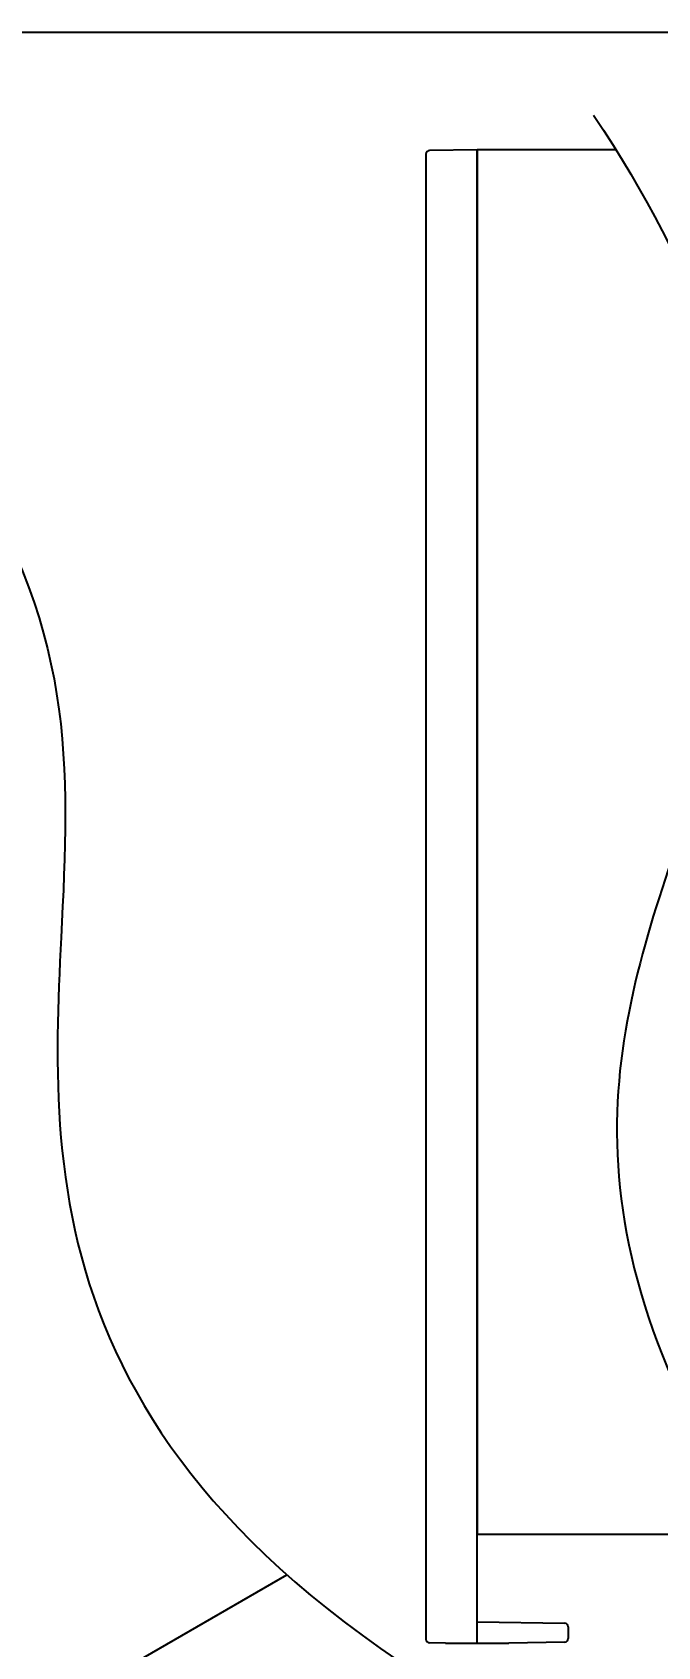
# Model space of a CAD drawing. Extents: x -1.1 to 12.5, y -7 to 0.
# Drawn here: x 6.07 to 7.787, y -4.431 to 0 of the extents above; entities that cross this region are included whole.
import ezdxf

# ---------------------------------------------------------------- set-up
doc = ezdxf.new("R2010")
doc.units = 0
doc.header["$LTSCALE"] = 0.5
doc.header["$MEASUREMENT"] = 0
for name, color, linetype in [('Dimension', 10, 'CONTINUOUS'), ('End Cap', 92, 'CONTINUOUS'), ('FAB DWG', 221, 'CONTINUOUS'), ('Housing', 150, 'CONTINUOUS')]:
    doc.layers.add(name, color=color, linetype=linetype)
doc.layers.add('Text-Unprinted', color=131, linetype='CONTINUOUS', plot=False)
doc.styles.add('LSAD_Standard', font='arial.ttf')

msp = doc.modelspace()

# ---------------------------------------------------------------- linework, layer by layer
at = {"layer": 'Dimension', "transparency": 16777216}
msp.add_open_spline([(7.6113, -0.2274), (8.2054, -1.1147), (7.8537, -2.2014), (7.4843, -3.2733), (8.0961, -4.1753)], degree=3, dxfattribs=at)
at = {"layer": 'End Cap', "linetype": 'Continuous', "lineweight": 25, "transparency": 16777216}
for p, q in [((7.151, -0.3346), (7.151, -4.41)), ((7.2916, -0.3223), (7.1608, -0.3246)), ((7.2916, -0.3323), (7.2916, -0.3223)), ((7.2916, -4.4215), (7.2916, -0.3323)), ((7.2916, -4.3623), (7.5318, -4.3665)), ((7.5416, -4.3765), (7.5416, -4.4081)), ((7.2043, -4.4208), (7.1608, -4.42)), ((7.5318, -4.4181), (7.3789, -4.4208))]:
    msp.add_line(p, q, dxfattribs=at)
for centre, radius, start, end in [((7.161, -0.3346), 0.01, 91, 180), ((7.5316, -4.3765), 0.01, 0, 89), ((7.161, -4.41), 0.01, 180, 269), ((7.2916, 0.5785), 5, 269, 270), ((7.2916, 0.5785), 5, 270, 271), ((7.5316, -4.4081), 0.01, 271, 0)]:
    msp.add_arc(centre, radius, start, end, dxfattribs=at)
at = {"layer": 'Housing', "transparency": 16777216}
msp.add_line((6.275, -4.5187), (6.7691, -4.2335), dxfattribs=at)
msp.add_lwpolyline([(7.6727, -0.3223), (7.2916, -0.3223), (7.2916, -4.1223), (8.0607, -4.1223)], dxfattribs=at)
at = {"layer": 'Housing', "color": 1, "transparency": 16777216}
msp.add_open_spline([(5.8441, -1.1155), (6.1949, -1.6257), (6.138, -2.5994), (6.0811, -4.046), (7.6509, -4.7943)], degree=3, knots=[0.597018, 0.597018, 0.597018, 0.597018, 1, 1.599652, 1.599652, 1.599652, 1.599652], dxfattribs=at)
at = {"layer": 'Text-Unprinted', "ltscale": 0.5, "transparency": 16777216}
msp.add_lwpolyline([(0, 0), (12.5392, 0), (12.5392, -7.0122), (0, -7.0122)], close=True, dxfattribs=at)

# ---------------------------------------------------------------- texts
at = {"layer": 'FAB DWG', "transparency": 16777216, "insert": (5.1747, -4.4308), "char_height": 0.25, "attachment_point": 5, "style": 'LSAD_Standard'}
msp.add_mtext_dynamic_manual_height_columns('\\A1;MAKE TIGHT SEAL', width=2.034107, gutter_width=16.875, heights=[0], dxfattribs=at)

doc.saveas('drawing.dxf')
